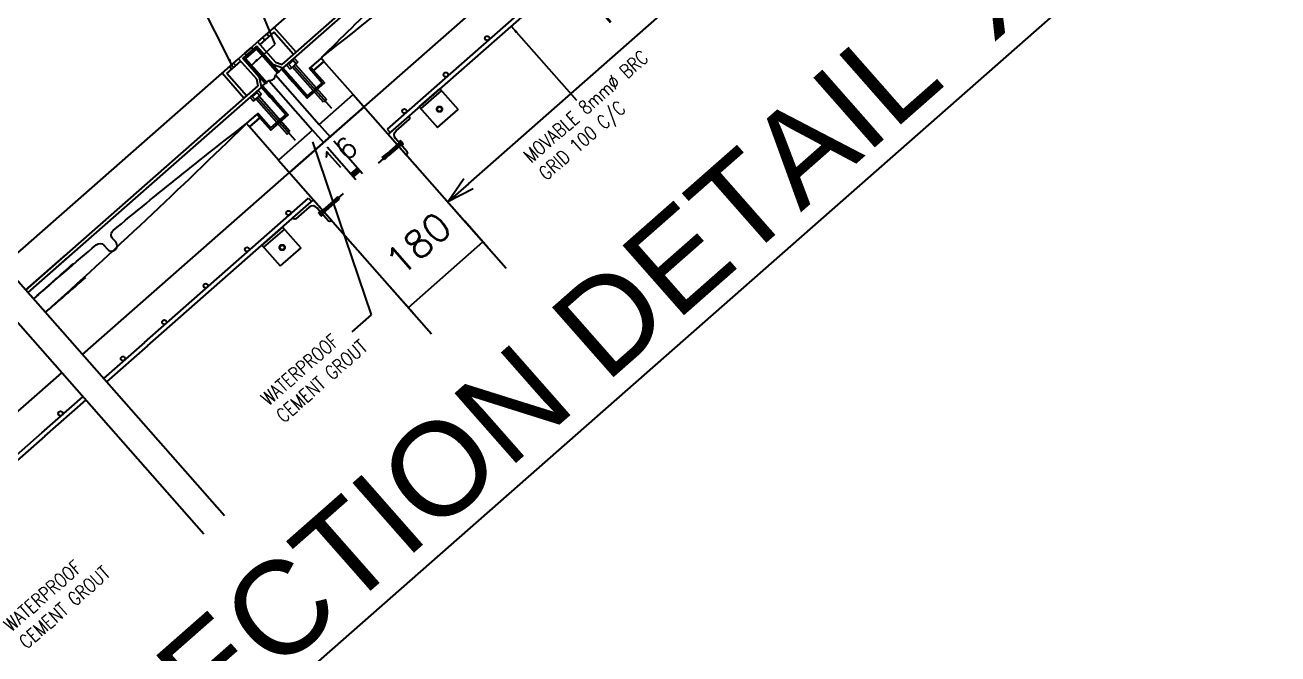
# Model space of a CAD drawing. Header units: millimetres. Extents: x 832728086 to 834530684, y 817551485 to 818349469.
# Drawn here: x 834493236 to 834495508, y 817822560 to 817823701 of the extents above; entities that cross this region are included whole.
import ezdxf

# ---------------------------------------------------------------- set-up
doc = ezdxf.new("R2010")
doc.units = ezdxf.units.MM
doc.header["$LTSCALE"] = 100
doc.linetypes.add('Hidden', pattern=[9.524999999999999, 6.35, -3.175])
doc.linetypes.add('HIDDEN2', pattern=[4.762499999999999, 3.175, -1.5875])
for name, color, linetype in [('DIM', 1, 'Continuous'), ('DLN0401_', 7, 'Continuous'), ('DLN240__', 1, 'Continuous'), ('MISC', 1, 'Continuous'), ('S_Dim', 1, 'Continuous'), ('SLAb', 3, 'Continuous'), ('STEEL', 6, 'Continuous'), ('STRUCTURE', 3, 'Continuous'), ('TEXT', 7, 'Continuous'), ('TILE', 2, 'Continuous'), ('WATERPROOF', 2, 'Continuous')]:
    doc.layers.add(name, color=color, linetype=linetype)
doc.styles.add('romans', font='romans.shx')
doc.styles.get("Standard").update_dxf_attribs({"font": 'swiss.ttf'})
doc.styles.add('t-caad', font='romans.shx', dxfattribs={"width": 0.8})
doc.dimstyles.new('10', dxfattribs={"dimtxt": 25, "dimasz": 15, "dimexe": 15, "dimexo": 10, "dimgap": 10, "dimtad": 1, "dimdec": 3, "dimrnd": 1, "dimdsep": 46, "dimtxsty": 'romans', "dimcen": 10, "dimclrt": 4, "dimaunit": 1, "dimadec": 4, "dimazin": 0, "dimtfac": 0.1875, "dimtdec": 3, "dimtix": 1, "dimtmove": 2, "dimatfit": 3, "dimfxl": 0, "dimtolj": 1, "dimarcsym": 0})
doc.dimstyles.new('DIM50', dxfattribs={"dimscale": 50, "dimtxt": 1.5, "dimasz": 1, "dimexe": 1, "dimexo": 1, "dimgap": 1, "dimtad": 1, "dimdec": 0, "dimrnd": 1, "dimzin": 12, "dimdsep": 46, "dimtxsty": 'romans', "dimblk": 'DIMARR', "dimcen": 1, "dimclrt": 2, "dimadec": 0, "dimazin": 3, "dimtfac": 1, "dimtdec": 0, "dimtix": 1, "dimtmove": 2, "dimatfit": 3, "dimldrblk": 'DIMARR', "dimfxl": 0, "dimtolj": 1, "dimtzin": 0, "dimarcsym": 0})
pattern_1 = [(86.35019582799566, (834546353.7922939, 817871170.7284483), (-2.494929427321478, 0.1591450680521549), [])]
pattern_2 = [(86.35019582799566, (834546317.0086982, 817871138.3561288), (-2.494929427321478, 0.1591450680521549), [])]

# ---------------------------------------------------------------- blocks, each defined once
blk = doc.blocks.new('*D65')
at = {"layer": 'Defpoints', "color": 0}
for p in [(834494066.3840637, 817823307.6084403), (834494108.2383995, 817823260.0507431), (834493973.1149876, 817823141.1320192)]:
    blk.add_point(p, dxfattribs=at)
at = {"layer": 'DIM', "color": 0, "lineweight": -2}
for p, q in [((834494075.2054204, 817823297.5850246), (834494033.3510845, 817823345.1427218)), ((834493931.2606518, 817823188.6897163), (834494066.3840637, 817823307.6084403)), ((834493940.0820085, 817823178.6663007), (834493898.2276726, 817823226.2239978))]:
    blk.add_line(p, q, dxfattribs=at)
at = {"layer": 'DIM', "color": 2, "insert": (834493949.2728889, 817823304.4505005), "char_height": 50, "attachment_point": 5, "rotation": 41.35019584249412, "style": 'romans'}
blk.add_mtext('\\A1;180', dxfattribs=at)
blk = doc.blocks.new('DIMARR')
for p, q in [((-0.999999999996362, 0.25), (3.637978807091713e-12, 0)), ((-0.999999999996362, 0), (3.637978807091713e-12, 0)), ((3.637978807091713e-12, 0), (-0.999999999996362, -0.25))]:
    blk.add_line(p, q)
blk = doc.blocks.new('*D70')
at = {"layer": 'Defpoints', "color": 0}
for p in [(834494704.4126613, 817824095.0558003), (834494752.5952014, 817824040.3075743), (834493954.3324286, 817823434.929006)]:
    blk.add_point(p, dxfattribs=at)
at = {"layer": 'DIM', "color": 0, "lineweight": -2}
for p, q in [((834494737.4456407, 817824057.521519), (834494785.6281807, 817824002.773293)), ((834494040.04925, 817823413.2137593), (834494715.06092, 817824007.274595)), ((834493987.365408, 817823397.3947246), (834494035.547948, 817823342.6464987))]:
    blk.add_line(p, q, dxfattribs=at)
at = {"layer": 'DIM', "color": 0, "lineweight": -2, "xscale": 50, "yscale": 50, "zscale": 50}
for p, rotation in [((834494752.5952014, 817824040.3075743), 41.35019604030392), ((834494002.5149686, 817823380.1807799), 221.350196040304)]:
    blk.add_blockref('DIMARR', p, dxfattribs=dict(at, rotation=rotation))
at = {"layer": 'DIM', "color": 2, "insert": (834494328.005616, 817823766.5455992), "char_height": 50, "attachment_point": 5, "rotation": 41.35019604030393, "style": 'romans'}
blk.add_mtext('\\A1;1000', dxfattribs=at)
blk = doc.blocks.new('*D76')
at = {"layer": 'Defpoints', "color": 0}
for p in [(834493777.1145153, 817823487.9592544), (834493789.1254848, 817823498.5298074), (834493829.3220665, 817823428.6375409)]:
    blk.add_point(p, dxfattribs=at)
at = {"layer": 'DIM', "color": 0, "lineweight": -2}
for p, q in [((834493795.7320807, 817823491.0229512), (834493847.939632, 817823431.7012377)), ((834493783.7211112, 817823480.4523981), (834493835.9286624, 817823421.1306846))]:
    blk.add_line(p, q, dxfattribs=at)
at = {"layer": 'DIM', "color": 0, "lineweight": 200}
blk.add_line((834493841.3330362, 817823439.208094), (834493829.3220665, 817823428.6375409), dxfattribs=at)
at = {"layer": 'DIM', "color": 2, "insert": (834493806.4236946, 817823466.7653137), "char_height": 37.5, "attachment_point": 5, "rotation": 41.35019581746508, "style": 'romans'}
blk.add_mtext('\\A1;16', dxfattribs=at)

msp = doc.modelspace()

# ---------------------------------------------------------------- hatches: boundary and pattern name
at = {"layer": 'S_Dim'}
h = msp.add_hatch(dxfattribs=at)
h.set_pattern_fill('ANSI31', color=256, scale=20, angle=41.35019582799567)
h.set_pattern_definition(pattern_2)
edge = h.paths.add_edge_path()
edge.add_line((834493719.502393, 817823604.8857226), (834493703.5388888, 817823623.0245243))
edge.add_line((834493703.5388888, 817823623.0245243), (834493701.2868319, 817823621.0425457))
edge.add_line((834493701.2868319, 817823621.0425457), (834493717.2503362, 817823602.9037439))
edge.add_arc((834493767.8476361, 817823649.4257191), 68.7341323557478, 211.4679783998533, 222.5971608184527, ccw=False)
edge.add_arc((834493710.1237475, 817823614.14688), 1.084089852556592, 521.7555869634249, 573.7245227621895, ccw=False)
edge.add_arc((834493709.0949419, 817823612.9486496), 1.537627832590114, 410.20703384651074, 450.02931205059144, ccw=False)
edge.add_arc((834493665.5403811, 817823559.3041278), 70.63696288606852, 400.1877077819246, 410.9108247523514, ccw=False)
h = msp.add_hatch(dxfattribs=at)
h.set_pattern_fill('ANSI31', color=256, scale=20, angle=41.35019582799567)
h.set_pattern_definition(pattern_1)
edge = h.paths.add_edge_path()
edge.add_line((834493717.2503362, 817823602.9037439), (834493701.286832, 817823621.0425456))
edge.add_line((834493701.286832, 817823621.0425456), (834493703.5388888, 817823623.0245245))
edge.add_line((834493703.5388888, 817823623.0245243), (834493719.5023931, 817823604.8857225))
edge.add_arc((834493666.9286809, 817823560.6094791), 68.7341323557478, 400.1032308375387, 411.2324132561381)
edge.add_arc((834493709.255868, 817823613.383081), 1.084089852556592, 48.97586889380187, 100.9448046925664)
edge.add_arc((834493710.5751047, 817823614.2513039), 1.537627832590114, 172.6710796053999, 212.4933578094806)
edge.add_arc((834493769.3188024, 817823650.6369121), 70.63696288606852, 211.7895669036399, 222.5126838740668)
h = msp.add_hatch(dxfattribs=at)
h.set_pattern_fill('ANSI31', color=256, scale=20, angle=41.35019582799567)
h.set_pattern_definition(pattern_1)
edge = h.paths.add_edge_path()
edge.add_line((834493682.7187974, 817823572.5134032), (834493666.7552933, 817823590.6522049))
edge.add_line((834493666.7552933, 817823590.6522049), (834493664.5032363, 817823588.6702262))
edge.add_line((834493664.5032363, 817823588.6702262), (834493680.4667406, 817823570.5314244))
edge.add_arc((834493731.0640405, 817823617.0533997), 68.7341323557478, 211.4679783998533, 222.5971608184527, ccw=False)
edge.add_arc((834493673.3401518, 817823581.7745606), 1.084089852556592, 521.7555869634249, 573.7245227621895, ccw=False)
edge.add_arc((834493672.3113462, 817823580.5763302), 1.537627832590114, 410.20703384651074, 450.02931205059144, ccw=False)
edge.add_arc((834493628.7567854, 817823526.9318084), 70.63696288606852, 400.1877077819246, 410.9108247523514, ccw=False)
h = msp.add_hatch(dxfattribs=at)
h.set_pattern_fill('ANSI31', color=256, scale=20, angle=41.35019582799567)
h.set_pattern_definition(pattern_2)
edge = h.paths.add_edge_path()
edge.add_line((834493680.4667405, 817823570.5314244), (834493664.5032363, 817823588.6702261))
edge.add_line((834493664.5032363, 817823588.6702261), (834493666.7552931, 817823590.652205))
edge.add_line((834493666.7552931, 817823590.652205), (834493682.7187974, 817823572.5134032))
edge.add_arc((834493630.1450852, 817823528.2371596), 68.7341323557478, 400.1032308375387, 411.2324132561381)
edge.add_arc((834493672.4722723, 817823581.0107615), 1.084089852556592, 48.97586889380187, 100.9448046925664)
edge.add_arc((834493673.7915092, 817823581.8789845), 1.537627832590114, 172.6710796053999, 212.4933578094806)
edge.add_arc((834493732.5352067, 817823618.2645926), 70.63696288606852, 211.7895669036399, 222.5126838740668)

# ---------------------------------------------------------------- linework, layer by layer
at = {"layer": 'DLN240__', "color": 1}
for p, q in [((834493559.935193, 817822777.5028509), (834493009.8874834, 817823402.503867)), ((834493597.4694746, 817822810.53583), (834493075.8554041, 817823403.2286422))]:
    msp.add_line(p, q, dxfattribs=at)
at = {"layer": 'MISC', "linetype": 'Hidden'}
for p, q in [((834493724.1827435, 817823641.192663), (834493730.7893395, 817823633.6858069)), ((834493709.9197166, 817823628.6401309), (834493716.5263126, 817823621.1332747)), ((834493714.0838538, 817823629.9631152), (834493722.3413956, 817823637.2303704)), ((834493714.0838538, 817823629.9631152), (834493719.5290551, 817823623.775913)), ((834493730.7893395, 817823633.6858069), (834493716.5263126, 817823621.1332747)), ((834493722.3413956, 817823637.2303704), (834493727.786597, 817823631.0431684)), ((834493723.6578261, 817823627.4095407), (834493791.561117, 817823550.2532774)), ((834493656.2810602, 817823579.0923271), (834493648.0235186, 817823571.8250717)), ((834493648.0235186, 817823571.8250717), (834493653.4687197, 817823565.6378696)), ((834493650.465977, 817823562.9952313), (834493664.7290041, 817823575.5477633)), ((834493656.2810602, 817823579.0923271), (834493661.7262616, 817823572.905125)), ((834493658.1224084, 817823583.0546197), (834493664.7290041, 817823575.5477633)), ((834493643.8593814, 817823570.5020876), (834493650.465977, 817823562.9952313)), ((834493657.5974907, 817823569.2714972), (834493725.5007818, 817823492.115234)), ((834493916.2068057, 817823485.8180847), (834493876.4116075, 817823450.7953295)), ((834493773.5765367, 817823360.2927643), (834493813.3717349, 817823395.3155196))]:
    msp.add_line(p, q, dxfattribs=at)
at = {"layer": 'MISC', "linetype": 'Hidden', "ltscale": 0.5}
for p, q in [((834493777.1864909, 817823561.2889538), (834493721.0304261, 817823625.0972321)), ((834493726.2852257, 817823629.7218494), (834493782.4412905, 817823565.9135708)), ((834493654.9700907, 817823566.9591888), (834493711.1261555, 817823503.1509101)), ((834493716.3809549, 817823507.7755275), (834493660.2248904, 817823571.583806)), ((834493782.4412905, 817823565.9135708), (834493777.1864909, 817823561.2889538)), ((834493711.1261555, 817823503.1509101), (834493716.3809549, 817823507.7755275))]:
    msp.add_line(p, q, dxfattribs=at)
at = {"layer": 'MISC'}
for p, q in [((834493913.4039649, 817823490.0119526), (834493912.9035078, 817823489.5715129)), ((834493919.5101036, 817823482.0646566), (834493912.9035078, 817823489.5715129)), ((834493920.0105608, 817823482.5050963), (834493913.4039649, 817823490.0119526)), ((834493916.0664529, 817823491.0230259), (834493914.0646244, 817823489.261267)), ((834493917.387772, 817823489.5216546), (834493915.3859437, 817823487.7598957)), ((834493921.191527, 817823486.2086662), (834493917.2275695, 817823490.71278)), ((834493920.0304104, 817823486.5189122), (834493918.028582, 817823484.7571532)), ((834493921.3517295, 817823485.0175409), (834493919.3499011, 817823483.2557819)), ((834493920.0105608, 817823482.5050963), (834493919.5101036, 817823482.0646566)), ((834493768.4316128, 817823361.0933082), (834493770.4334413, 817823362.8550671)), ((834493772.5557729, 817823355.398069), (834493768.5918154, 817823359.9021828)), ((834493769.7529321, 817823359.591937), (834493771.7547605, 817823361.3536959)), ((834493769.7727817, 817823363.6057527), (834493770.2732388, 817823364.0461924)), ((834493776.3793775, 817823356.0988965), (834493769.7727817, 817823363.6057527)), ((834493776.8798347, 817823356.5393361), (834493770.2732388, 817823364.0461924)), ((834493772.3955704, 817823356.5891944), (834493774.3973988, 817823358.3509533)), ((834493773.7168895, 817823355.0878232), (834493775.7187179, 817823356.8495821)), ((834493776.3793775, 817823356.0988965), (834493776.8798347, 817823356.5393361))]:
    msp.add_line(p, q, dxfattribs=at)
at = {"layer": 'MISC', "linetype": 'Hidden', "ltscale": 0.5}
for points in [[(834493917.7483447, 817823484.0664848), (834493895.223356, 817823464.2428075), (834493887.2162786, 817823456.4610726), (834493883.4042495, 817823460.792555), (834493892.1402779, 817823467.7460072), (834493914.6652666, 817823487.5696845)], [(834493775.1180758, 817823358.5411645), (834493797.6430645, 817823378.3648418), (834493806.3790928, 817823385.318294), (834493802.5670639, 817823389.6497765), (834493794.5599865, 817823381.8680415), (834493772.0349977, 817823362.0443642)]]:
    msp.add_lwpolyline(points, dxfattribs=at)
at = {"layer": 'MISC'}
for centre, radius in [((834493987.5219404, 817823548.5807451), 5), ((834493987.5219404, 817823548.5807451), 4), ((834493702.261402, 817823297.5301039), 5), ((834493702.261402, 817823297.5301039), 4)]:
    msp.add_circle(centre, radius, dxfattribs=at)
for centre, radius, start, end in [((834493916.4143267, 817823489.9970654), 1.083333333333348, 333.9700624048865, 108.7303266395447), ((834493916.7072628, 817823486.2585244), 3.333333333333349, 4.480298406174147, 78.22009640600916), ((834493920.3782842, 817823485.4929516), 1.083333333333348, 333.9700624048865, 108.7303266395447), ((834493769.4050581, 817823360.6178974), 1.083333333333348, 153.9700624048865, 288.7303266395446), ((834493773.0760796, 817823359.8523246), 3.333333333333349, 184.4802984061741, 258.2200964060091), ((834493773.3690157, 817823356.1137836), 1.083333333333348, 153.9700624048865, 288.7303266395446)]:
    msp.add_arc(centre, radius, start, end, dxfattribs=at)
at = {"layer": 'S_Dim'}
for points in [[(834493719.502393, 817823604.8857226), (834493703.5388888, 817823623.0245243), (834493701.2868319, 817823621.0425457), (834493717.2503362, 817823602.9037439, -0.04859842497049353), (834493709.222092, 817823613.5449928, -0.2307254279806349), (834493709.0941552, 817823614.4862773, -0.1755275223259087), (834493710.0790473, 817823614.1301047, -0.04682259662304953), (834493719.502393, 817823604.8857226, -0.2399145852774907)], [(834493717.2503362, 817823602.9037439), (834493701.286832, 817823621.0425456), (834493703.5388888, 817823623.0245243), (834493719.502393, 817823604.8857226, 0.04859842497049353), (834493709.9674394, 817823614.2009543, 0.2307254279806349), (834493709.050039, 817823614.4474518, 0.1755275223259087), (834493709.2781868, 817823613.4252874, 0.04682259662304953), (834493717.2503362, 817823602.9037439, 0.2399145852774907)], [(834493682.7187974, 817823572.5134032), (834493666.7552933, 817823590.6522049), (834493664.5032363, 817823588.6702262), (834493680.4667405, 817823570.5314244, -0.04859842497049353), (834493672.4384964, 817823581.1726733, -0.2307254279806349), (834493672.3105595, 817823582.1139579, -0.1755275223259087), (834493673.2954516, 817823581.7577852, -0.04682259662304953), (834493682.7187974, 817823572.5134032, -0.2399145852774907)], [(834493680.4667405, 817823570.5314244), (834493664.5032363, 817823588.6702261), (834493666.7552931, 817823590.652205), (834493682.7187974, 817823572.5134032, 0.04859842497049353), (834493673.1838437, 817823581.8286349, 0.2307254279806349), (834493672.2664434, 817823582.0751324, 0.1755275223259087), (834493672.4945911, 817823581.0529679, 0.04682259662304953), (834493680.4667405, 817823570.5314244, 0.2399145852774907)]]:
    msp.add_lwpolyline(points, format="xyb", dxfattribs=at)
at = {"layer": 'S_Dim', "extrusion": (0, 0, -1)}
for centre in [(834493718.3763646, 817823603.8947332), (834493681.5927689, 817823571.5224137)]:
    msp.add_ellipse(centre, major_axis=(9.306053200644598, -10.57416039045115), ratio=0.1064886858618695, dxfattribs=at)
at = {"layer": 'S_Dim'}
for centre in [(834493718.3763646, 817823603.8947332), (834493681.5927689, 817823571.5224137)]:
    msp.add_ellipse(centre, major_axis=(9.306053200644598, -10.57416039045115), ratio=0.1064886858618695, dxfattribs=at)
at = {"layer": 'SLAb'}
for p, q in [((834493830.8619192, 817823575.2244623), (834494108.2383991, 817823260.0507429)), ((834493850.6817067, 817823552.7038933), (834493715.5582936, 817823433.7851685)), ((834493715.5582936, 817823433.7851684), (834493850.6817065, 817823552.7038933)), ((834493757.2947277, 817823510.4798231), (834493777.1145152, 817823487.9592545)), ((834493757.2947277, 817823510.4798231), (834493777.1145152, 817823487.9592545)), ((834493769.3056976, 817823521.0503763), (834493789.1254848, 817823498.5298074)), ((834493769.3056976, 817823521.0503763), (834493789.1254848, 817823498.5298074)), ((834493695.7385061, 817823456.3057373), (834493973.1149874, 817823141.1320189))]:
    msp.add_line(p, q, dxfattribs=at)
at = {"layer": 'STEEL', "color": 0}
for p, q in [((834493702.1753825, 817823629.8172301), (834494196.2495395, 817824064.6394968)), ((834493703.5388888, 817823623.0245243), (834494200.213497, 817824060.135383)), ((834493646.423015, 817823660.6779033), (834493657.6832994, 817823670.5877973)), ((834493646.423015, 817823660.6779033), (834493657.6832994, 817823670.5877973)), ((834493656.4824836, 817823662.8704116), (834493649.7263129, 817823656.9244752)), ((834493656.4824836, 817823662.8704116), (834493649.7263129, 817823656.9244752)), ((834493686.4840544, 817823628.7806189), (834493656.4824836, 817823662.8704116)), ((834493686.4840544, 817823628.7806189), (834493656.4824836, 817823662.8704116)), ((834493657.6832994, 817823670.5877973), (834493689.9260291, 817823633.9514501)), ((834493657.6832994, 817823670.5877973), (834493689.9260291, 817823633.9514501)), ((834493634.4120451, 817823650.1073501), (834493623.1517605, 817823640.1974564)), ((834493634.4120451, 817823650.1073501), (834493623.1517605, 817823640.1974564)), ((834493623.1517605, 817823640.1974564), (834493655.3944902, 817823603.5611093)), ((834493623.1517605, 817823640.1974564), (834493655.3944902, 817823603.5611093)), ((834493630.9591722, 817823640.4079858), (834493637.715343, 817823646.353922)), ((834493630.9591722, 817823640.4079858), (834493637.715343, 817823646.353922)), ((834493660.9607432, 817823606.3181933), (834493630.9591722, 817823640.4079858)), ((834493660.9607432, 817823606.3181933), (834493630.9591722, 817823640.4079858)), ((834493637.715343, 817823646.353922), (834493634.4120451, 817823650.1073501)), ((834493637.715343, 817823646.353922), (834493634.4120451, 817823650.1073501)), ((834493649.7263129, 817823656.9244752), (834493646.423015, 817823660.6779033)), ((834493649.7263129, 817823656.9244752), (834493646.423015, 817823660.6779033)), ((834493703.5388888, 817823623.0245243), (834493686.4840544, 817823628.7806189)), ((834493703.5388888, 817823623.0245243), (834493686.4840544, 817823628.7806189)), ((834493689.9260291, 817823633.9514501), (834493702.1753825, 817823629.8172301)), ((834493689.9260291, 817823633.9514501), (834493702.1753825, 817823629.8172301)), ((834493655.3944902, 817823603.5611093), (834493657.9388275, 817823590.885748)), ((834493655.3944902, 817823603.5611093), (834493657.9388275, 817823590.885748)), ((834493664.5032363, 817823588.6702262), (834493660.9607432, 817823606.3181933)), ((834493664.5032363, 817823588.6702262), (834493660.9607432, 817823606.3181933)), ((834493678.0155774, 817823600.5620984), (834493757.2947274, 817823510.479823)), ((834493678.0155777, 817823600.5620986), (834493757.2947277, 817823510.4798231)), ((834493690.0265477, 817823611.1326519), (834493769.3056977, 817823521.0503765)), ((834493690.0265476, 817823611.1326518), (834493769.3056976, 817823521.0503763)), ((834493657.9388275, 817823590.885748), (834493236.8498863, 817823220.2959381)), ((834493664.5032363, 817823588.6702262), (834493240.8138438, 817823215.7918245)), ((834493236.8498863, 817823220.2959381), (834493309.8351022, 817823284.5283952)), ((834493240.8138438, 817823215.7918245), (834493313.7990597, 817823280.0242814))]:
    msp.add_line(p, q, dxfattribs=at)
at = {"layer": 'STEEL'}
for p, q in [((834494190.4494694, 817823774.4622722), (834493892.7533903, 817823512.4674246)), ((834493777.4101496, 817823634.7521453), (834493778.53632, 817823634.6803098)), ((834493950.5866611, 817823552.7081102), (834493988.1209425, 817823585.7410895)), ((834493953.8899589, 817823548.9546822), (834493991.4242405, 817823581.9876614)), ((834493988.1209425, 817823585.7410895), (834494021.1539216, 817823548.206808)), ((834493950.586661, 817823552.7081103), (834493983.6196402, 817823515.1738288)), ((834493983.6196402, 817823515.1738288), (834494021.1539217, 817823548.206808)), ((834493643.4847422, 817823516.887755), (834493643.4129066, 817823515.7615846)), ((834493892.7533904, 817823512.4674248), (834493898.0386671, 817823506.4619395)), ((834493452.4270433, 817823124.9472556), (834493750.1231215, 817823386.9421043)), ((834493750.1231214, 817823386.9421042), (834493755.4083982, 817823380.9366192)), ((834493702.8604044, 817823334.6904483), (834493665.3261228, 817823301.6574692)), ((834493706.1637021, 817823330.9370203), (834493668.6294206, 817823297.904041)), ((834493702.8604043, 817823334.6904484), (834493735.8933834, 817823297.1561669)), ((834493665.3261228, 817823301.6574692), (834493698.359102, 817823264.1231878)), ((834493735.8933834, 817823297.1561669), (834493698.359102, 817823264.1231877)), ((834493452.4270433, 817823124.9472556), (834493378.2310376, 817823059.6492132)), ((834493266.5007505, 817822961.3181915), (834493340.6967561, 817823026.6162342)), ((834493266.5007505, 817822961.3181915), (834492968.8046715, 817822699.3233439))]:
    msp.add_line(p, q, dxfattribs=at)
at = {"layer": 'STEEL', "color": 9, "linetype": 'HIDDEN2', "ltscale": 0.8}
for p, q in [((834493687.1705685, 817823688.5461092), (834493661.647257, 817823666.0836835)), ((834493687.1705685, 817823688.5461092), (834493661.647257, 817823666.0836835)), ((834493722.8461859, 817823648.0090853), (834493687.1705685, 817823688.5461092)), ((834493727.3502997, 817823651.9730428), (834493687.7107246, 817823697.0141807)), ((834493670.6554846, 817823674.0115985), (834493666.6915271, 817823678.5157121)), ((834493678.1623408, 817823680.6181943), (834493674.1983833, 817823685.1223079)), ((834493601.5924066, 817823613.2309166), (834493627.115718, 817823635.6933426)), ((834493601.5924066, 817823613.2309166), (834493627.115718, 817823635.6933426)), ((834493610.6006341, 817823621.1588317), (834493606.6366768, 817823625.6629455)), ((834493618.1074904, 817823627.7654276), (834493614.143533, 817823632.2695413)), ((834493632.7639104, 817823568.7299353), (834493593.1243353, 817823613.771073)), ((834493637.2680241, 817823572.6938927), (834493601.5924066, 817823613.2309166))]:
    msp.add_line(p, q, dxfattribs=at)
at = {"layer": 'STEEL'}
for points in [[(834494210.1233908, 817824048.8750986, 0.002767715747079294), (834494025.3287994, 817823883.7012902, 0.4078325418431395), (834494024.5908648, 817823869.7338725), (834494030.8922439, 817823862.573824, -0.9999999999999999), (834494015.8785312, 817823849.3606323), (834494010.218658, 817823855.7917591, 0.4220572774229585), (834493995.9077963, 817823856.5121912, 0.009424725489525075), (834493772.7238759, 817823641.2847977), (834493751.7046782, 817823622.7863293), (834493774.8277637, 817823596.5123323), (834493747.8030809, 817823572.7285873), (834493703.5388888, 817823623.0245243), (834494200.213497, 817824060.135383)], [(834493251.0019456, 817823204.2154213, -0.001682024705211522), (834493365.0532472, 817823302.6093465, -0.4078325418431395), (834493379.0012237, 817823301.5666306), (834493385.3026028, 817823294.406582, 0.9999999999999999), (834493400.3163154, 817823307.6197736), (834493394.656442, 817823314.0509005, -0.4220572774229585), (834493395.7601559, 817823328.3373137, -0.009424725489525075), (834493637.6004626, 817823522.3660725), (834493658.6196603, 817823540.864541), (834493681.7427456, 817823514.5905439), (834493708.7674284, 817823538.374289), (834493664.5032363, 817823588.6702262), (834493240.8138438, 817823215.7918245)], [(834493323.7089535, 817823268.763997, 0.001085685988267614), (834493251.0019456, 817823204.2154213, 0.001085685988267614)]]:
    msp.add_lwpolyline(points, format="xyb", dxfattribs=at)
for points in [[(834494195.7347461, 817823768.4567871), (834493898.038667, 817823506.4619396)], [(834493457.71232, 817823118.9417707), (834493755.4083982, 817823380.9366193)], [(834493240.8138438, 817823215.7918245), (834493313.7990597, 817823280.0242814)], [(834493457.71232, 817823118.9417707), (834493383.5163143, 817823053.6437281)], [(834493271.7860272, 817822955.3127065), (834493345.9820328, 817823020.6107491)], [(834493271.7860272, 817822955.3127065), (834492974.0899482, 817822693.3178589)]]:
    msp.add_lwpolyline(points, dxfattribs=at)
at = {"layer": 'STEEL', "ltscale": 4}
for points in [[(834493672.0100924, 817823595.276822), (834493631.7098577, 817823641.0686454), (834493655.7317979, 817823662.209752), (834493696.0320325, 817823616.4179287), (834493693.7799757, 817823614.4359499), (834493655.4617199, 817823657.9757164), (834493635.9438934, 817823640.7985672), (834493674.2621492, 817823597.2588007)], [(834493696.0320325, 817823616.4179287), (834493655.7317979, 817823662.2097522), (834493631.7098578, 817823641.0686454), (834493672.0100924, 817823595.276822), (834493674.2621492, 817823597.2588007), (834493635.9438934, 817823640.7985672), (834493655.4617199, 817823657.9757164), (834493693.7799757, 817823614.4359499)]]:
    msp.add_lwpolyline(points, close=True, dxfattribs=at)
at = {"layer": 'STEEL', "color": 0}
for points in [[(834493690.0265476, 817823611.1326518), (834493769.3056976, 817823521.0503763), (834493830.8619192, 817823575.2244623), (834493778.0091525, 817823635.2793126), (834493759.2420117, 817823618.762823), (834493779.0617992, 817823596.2422541), (834493747.5330027, 817823568.4945515), (834493701.286832, 817823621.0425456)], [(834493690.0265476, 817823611.1326518), (834493769.3056976, 817823521.0503763), (834493830.8619192, 817823575.2244623), (834493778.0091525, 817823635.2793126), (834493759.2420117, 817823618.762823), (834493779.0617992, 817823596.2422541), (834493747.5330027, 817823568.4945515), (834493701.286832, 817823621.0425456)], [(834493678.0155777, 817823600.5620986), (834493757.2947277, 817823510.4798231), (834493695.7385061, 817823456.3057373), (834493642.8857392, 817823516.3605876), (834493661.6528801, 817823532.8770772), (834493681.4726676, 817823510.3565084), (834493713.001464, 817823538.1042109), (834493666.7552933, 817823590.6522049)], [(834493678.0155777, 817823600.5620986), (834493757.2947277, 817823510.4798231), (834493695.7385061, 817823456.3057373), (834493642.8857392, 817823516.3605876), (834493661.6528801, 817823532.8770772), (834493681.4726676, 817823510.3565084), (834493713.001464, 817823538.1042109), (834493666.7552933, 817823590.6522049)]]:
    msp.add_lwpolyline(points, close=True, dxfattribs=at)
for points in [[(834493927.3182181, 817823465.6243601), (834493928.8195895, 817823466.9456793, 0.4142135626723716), (834493929.0896677, 817823471.1797149), (834493907.9485606, 817823495.2016551, -0.4142135630714069), (834493908.848821, 817823509.3151073), (834493932.8707613, 817823530.4562138, 0.4142135643682716), (834493933.1408393, 817823534.6902496), (834493931.8195204, 817823536.1916208), (834493894.2852389, 817823503.1586417)], [(834493792.1948055, 817823346.7056357), (834493790.6934342, 817823345.3843163, -0.4142135626723716), (834493786.4593986, 817823345.6543944), (834493765.3182919, 817823369.676335, 0.4142135630714069), (834493751.2048397, 817823370.5765954), (834493727.1828997, 817823349.4354887, -0.4142135643682716), (834493722.9488641, 817823349.7055668), (834493721.6275449, 817823351.2069379), (834493759.1618263, 817823384.2399172)]]:
    msp.add_lwpolyline(points, format="xyb", close=True, dxfattribs=at)
for centre in [(834494074.0287315, 817823677.3317653), (834493998.9601685, 817823611.2658069), (834493923.8916056, 817823545.1998485), (834493713.6996297, 817823360.2151653), (834493638.6310668, 817823294.1492069), (834493563.5625038, 817823228.0832485), (834493488.4939408, 817823162.0172901), (834493488.4939408, 817823162.0172901), (834493413.425378, 817823095.9513317), (834493413.425378, 817823095.9513317), (834493300.2171384, 817822996.3196014), (834493300.2171384, 817822996.3196014)]:
    msp.add_circle(centre, 4, dxfattribs=at)
at = {"layer": 'STEEL'}
for centre, start, end in [((834486473.5740645, 817832897.7359334), 308.2679670976639, 311.1637019718408), ((834485383.5841068, 817831938.463125), 312.0092723774561, 314.4324220202426), ((834485587.1596272, 817832117.6248318), 310.6911213007475, 311.1637019718408)]:
    msp.add_arc(centre, 11787.85047972805, start, end, dxfattribs=at)
at = {"layer": 'STRUCTURE', "linetype": 'Hidden'}
for p, q in [((834493850.6817067, 817823552.7038933), (834494600.7619411, 817824212.8306843)), ((834493339.9127814, 817823103.18898), (834493715.5582936, 817823433.7851684)), ((834492926.7329878, 817822739.5598127), (834493302.3784999, 817823070.156001))]:
    msp.add_line(p, q, dxfattribs=at)
at = {"layer": 'TILE'}
for p, q in [((834494156.6099645, 817824109.6806346), (834493657.6832994, 817823670.5877973)), ((834493197.2103113, 817823265.337076), (834493623.1517605, 817823640.1974564)), ((834493270.1955272, 817823329.5695329), (834493197.2103113, 817823265.337076))]:
    msp.add_line(p, q, dxfattribs=at)
at = {"layer": 'WATERPROOF'}
for points in [[(834493637.715343, 817823646.353922), (834493649.7263129, 817823656.9244752), (834493646.423015, 817823660.6779033), (834493634.4120451, 817823650.1073501)], [(834493649.7263129, 817823656.9244752), (834493637.715343, 817823646.353922), (834493634.4120451, 817823650.1073501), (834493646.423015, 817823660.6779033)], [(834493759.2420117, 817823618.762823), (834493778.0091525, 817823635.2793126), (834493772.7238759, 817823641.2847977), (834493753.956735, 817823624.768308)], [(834493661.6528801, 817823532.8770772), (834493642.8857392, 817823516.3605876), (834493637.6004626, 817823522.3660725), (834493656.3676034, 817823538.8825623)]]:
    msp.add_lwpolyline(points, close=True, dxfattribs=at)
for centre in [(834493678.9870344, 817823611.5673747), (834493678.9870346, 817823611.567375)]:
    msp.add_arc(centre, 11.04806927344026, 264.955462577762, 357.7449225164691, dxfattribs=at)

# ---------------------------------------------------------------- texts
at = {"layer": 'DLN0401_', "color": 3}
msp.add_text("%%USMOKE VENT SECTION DETAIL 'X' - 'X'", height=168.7499999999999, rotation=41.35019467261039, dxfattribs=at).set_placement((834492243.6097425, 817821249.6796539))
at = {"layer": 'TEXT', "char_height": 25, "attachment_point": 1, "rotation": 41.35019582799567, "style": 't-caad'}
for s, insert in [('MOVABLE 8mm%%C BRC \\PGRID 100 C/C', (834494137.2527705, 817823468.1800748)), ('WATERPROOF\\PCEMENT GROUT', (834493661.2243379, 817823028.2824597)), ('WATERPROOF\\PCEMENT GROUT', (834493194.7660754, 817822617.7642487))]:
    msp.add_mtext(s, dxfattribs=dict(at, insert=insert))

# ---------------------------------------------------------------- dimensions: what is measured, and where the dimension line sits
at = {"layer": 'DIM'}
dim = msp.add_aligned_dim(p1=(834493954.3324285, 817823434.9290059), p2=(834494704.4126613, 817824095.0558004), distance=-72.93096348495774, text='1000', dimstyle='DIM50', override={"dimtxt": 1}, dxfattribs=at)
dim.commit()
dim.dimension.update_dxf_attribs({"geometry": '*D70', "text_midpoint": (834494328.005616, 817823766.5455992)})
for p1, p2, distance, override, picture, middle in [((834493789.125485, 817823498.5298074), (834493777.1145152, 817823487.9592544), 79.02337695502733, {"dimtxt": 0.75, "dimasz": 0.2, "dimexe": 0.2, "dimexo": 0.2, "dimgap": 0.5, "dimlwd": 200}, '*D76', (834493806.4236946, 817823466.7653137)), ((834493973.1149874, 817823141.1320189), (834494108.2383993, 817823260.0507429), 63.352347924040174, {"dimtxt": 1}, '*D65', (834493949.2728889, 817823304.4505005))]:
    dim = msp.add_aligned_dim(p1=p1, p2=p2, distance=distance, dimstyle='DIM50', override=override, dxfattribs=at)
    dim.commit()
    dim.dimension.update_dxf_attribs({"geometry": picture, "text_midpoint": middle})

# ---------------------------------------------------------------- leaders
at = {"layer": 'TEXT', "color": 1}
for points, override in [([(834493612.9087561, 817823625.6201679), (834493427.1604856, 817823992.312988), (834493506.6054385, 817824062.2304974)], {"dimgap": 10, "dimtad": 0}), ([(834493645.7450956, 817823628.1481463), (834493689.4680929, 817823666.627659), (834493622.3384393, 817823828.5293626), (834493673.023077, 817823873.1356401)], {"dimgap": 10, "dimtad": 0}), ([(834494117.2900099, 817823699.419544), (834494235.7531571, 817823564.8137887)], {"dimtad": 0}), ([(834493757.4661443, 817823489.4791176), (834493863.7979834, 817823175.4814065), (834493828.4878509, 817823144.405845)], {"dimgap": 10, "dimtad": 0})]:
    msp.add_leader(points, dimstyle='10', override=override, dxfattribs=at)

doc.saveas('drawing.dxf')
